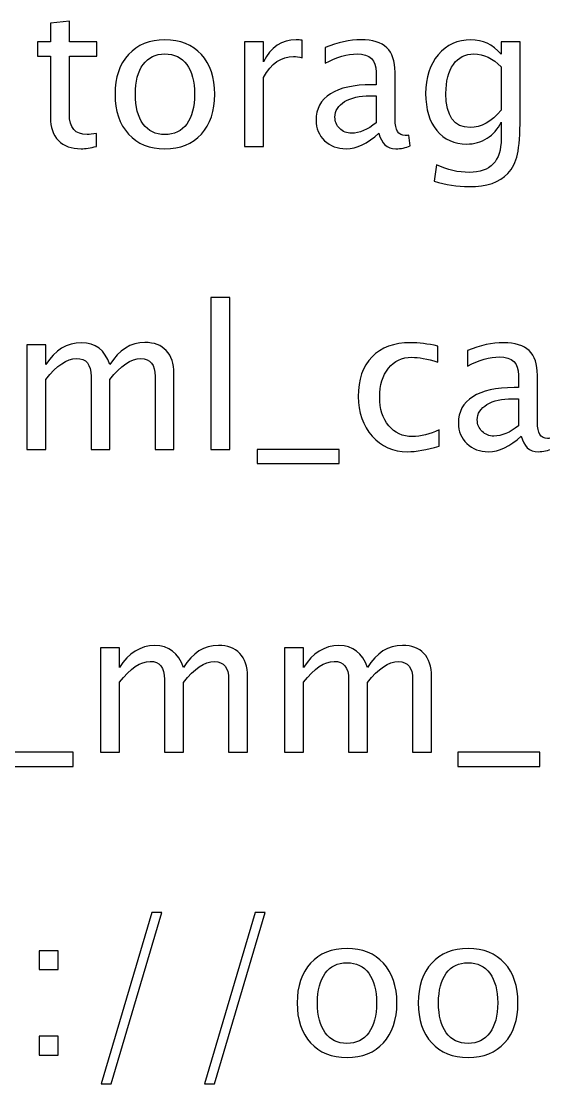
# Model space of a CAD drawing. Header units: centimetres. Extents: x -23.9 to 24.1, y -19.5 to 28.7.
# Drawn here: x -15.98 to -8.97, y 14.09 to 28.35 of the extents above; entities that cross this region are included whole.
import ezdxf

# ---------------------------------------------------------------- set-up
doc = ezdxf.new("R2010")
doc.units = ezdxf.units.CM
doc.header["$MEASUREMENT"] = 0
doc.layers.add('Layer 1', color=7, linetype='Continuous')

msp = doc.modelspace()

# ---------------------------------------------------------------- linework, layer by layer
at = {"layer": 'Layer 1'}
for points, knots in [([(-14.97447, 26.67088), (-15.05296, 26.64927), (-15.12131, 26.63869), (-15.17908, 26.63869), (-15.17908, 26.63869), (-15.30873, 26.63869), (-15.40971, 26.67573), (-15.48203, 26.74981), (-15.48203, 26.74981), (-15.55479, 26.8239), (-15.59095, 26.92664), (-15.59095, 27.0585), (-15.59095, 27.0585), (-15.59095, 27.0585), (-15.59095, 27.88223), (-15.59095, 27.88223), (-15.59095, 27.88223), (-15.59095, 27.88223), (-15.76645, 27.88223), (-15.76645, 27.88223), (-15.76645, 27.88223), (-15.76645, 27.88223), (-15.76645, 28.07273), (-15.76645, 28.07273), (-15.76645, 28.07273), (-15.76645, 28.07273), (-15.59095, 28.07273), (-15.59095, 28.07273), (-15.59095, 28.07273), (-15.59095, 28.07273), (-15.59095, 28.32629), (-15.59095, 28.32629), (-15.59095, 28.32629), (-15.59095, 28.32629), (-15.33695, 28.35054), (-15.33695, 28.35054), (-15.33695, 28.35054), (-15.33695, 28.35054), (-15.33695, 28.07273), (-15.33695, 28.07273), (-15.33695, 28.07273), (-15.33695, 28.07273), (-14.96918, 28.07273), (-14.96918, 28.07273), (-14.96918, 28.07273), (-14.96918, 28.07273), (-14.96918, 27.88223), (-14.96918, 27.88223), (-14.96918, 27.88223), (-14.96918, 27.88223), (-15.33695, 27.88223), (-15.33695, 27.88223), (-15.33695, 27.88223), (-15.33695, 27.88223), (-15.33695, 27.10436), (-15.33695, 27.10436), (-15.33695, 27.10436), (-15.33695, 26.92091), (-15.25713, 26.82919), (-15.09794, 26.82919), (-15.09794, 26.82919), (-15.06399, 26.82919), (-15.02298, 26.83492), (-14.97447, 26.84595), (-14.97447, 26.84595), (-14.97447, 26.84595), (-14.97447, 26.67088), (-14.97447, 26.67088)], [0, 0, 0, 0, 0.05555556, 0.05555556, 0.05555556, 0.05555556, 0.11111111, 0.11111111, 0.11111111, 0.11111111, 0.16666667, 0.16666667, 0.16666667, 0.16666667, 0.22222222, 0.22222222, 0.22222222, 0.22222222, 0.27777778, 0.27777778, 0.27777778, 0.27777778, 0.33333333, 0.33333333, 0.33333333, 0.33333333, 0.38888889, 0.38888889, 0.38888889, 0.38888889, 0.44444444, 0.44444444, 0.44444444, 0.44444444, 0.5, 0.5, 0.5, 0.5, 0.55555556, 0.55555556, 0.55555556, 0.55555556, 0.61111111, 0.61111111, 0.61111111, 0.61111111, 0.66666667, 0.66666667, 0.66666667, 0.66666667, 0.72222222, 0.72222222, 0.72222222, 0.72222222, 0.77777778, 0.77777778, 0.77777778, 0.77777778, 0.83333333, 0.83333333, 0.83333333, 0.83333333, 0.88888889, 0.88888889, 0.88888889, 0.88888889, 1, 1, 1, 1]), ([(-14.05372, 26.63869), (-14.25965, 26.63869), (-14.42281, 26.70439), (-14.54276, 26.8358), (-14.54276, 26.8358), (-14.66314, 26.96721), (-14.72312, 27.14581), (-14.72312, 27.37114), (-14.72312, 27.37114), (-14.72312, 27.59604), (-14.66314, 27.77419), (-14.54276, 27.90516), (-14.54276, 27.90516), (-14.42281, 28.03613), (-14.25965, 28.10183), (-14.05372, 28.10183), (-14.05372, 28.10183), (-13.84779, 28.10183), (-13.68463, 28.03613), (-13.56468, 27.90516), (-13.56468, 27.90516), (-13.4443, 27.77419), (-13.38433, 27.59604), (-13.38433, 27.37114), (-13.38433, 27.37114), (-13.38433, 27.14581), (-13.4443, 26.96721), (-13.56468, 26.8358), (-13.56468, 26.8358), (-13.68463, 26.70439), (-13.84779, 26.63869), (-14.05372, 26.63869)], [0, 0, 0, 0, 0.11111111, 0.11111111, 0.11111111, 0.11111111, 0.22222222, 0.22222222, 0.22222222, 0.22222222, 0.33333333, 0.33333333, 0.33333333, 0.33333333, 0.44444444, 0.44444444, 0.44444444, 0.44444444, 0.55555556, 0.55555556, 0.55555556, 0.55555556, 0.66666667, 0.66666667, 0.66666667, 0.66666667, 0.77777778, 0.77777778, 0.77777778, 0.77777778, 1, 1, 1, 1]), ([(-12.98657, 26.67044), (-12.98657, 26.67044), (-12.98657, 28.07273), (-12.98657, 28.07273), (-12.98657, 28.07273), (-12.98657, 28.07273), (-12.73257, 28.07273), (-12.73257, 28.07273), (-12.73257, 28.07273), (-12.73257, 28.07273), (-12.73257, 27.80771), (-12.73257, 27.80771), (-12.73257, 27.80771), (-12.63159, 28.00394), (-12.48519, 28.10183), (-12.29292, 28.10183), (-12.29292, 28.10183), (-12.2669, 28.10183), (-12.23956, 28.09963), (-12.21134, 28.09522), (-12.21134, 28.09522), (-12.21134, 28.09522), (-12.21134, 27.85754), (-12.21134, 27.85754), (-12.21134, 27.85754), (-12.25544, 27.87209), (-12.29424, 27.87958), (-12.32776, 27.87958), (-12.32776, 27.87958), (-12.48915, 27.87958), (-12.62409, 27.78433), (-12.73257, 27.59339), (-12.73257, 27.59339), (-12.73257, 27.59339), (-12.73257, 26.67044), (-12.73257, 26.67044), (-12.73257, 26.67044), (-12.73257, 26.67044), (-12.98657, 26.67044), (-12.98657, 26.67044)], [0, 0, 0, 0, 0.09090909, 0.09090909, 0.09090909, 0.09090909, 0.18181818, 0.18181818, 0.18181818, 0.18181818, 0.27272727, 0.27272727, 0.27272727, 0.27272727, 0.36363636, 0.36363636, 0.36363636, 0.36363636, 0.45454545, 0.45454545, 0.45454545, 0.45454545, 0.54545455, 0.54545455, 0.54545455, 0.54545455, 0.63636364, 0.63636364, 0.63636364, 0.63636364, 0.72727273, 0.72727273, 0.72727273, 0.72727273, 0.81818182, 0.81818182, 0.81818182, 0.81818182, 1, 1, 1, 1]), ([(-11.18123, 26.84903), (-11.3338, 26.7088), (-11.48065, 26.63869), (-11.62176, 26.63869), (-11.62176, 26.63869), (-11.73773, 26.63869), (-11.83431, 26.67485), (-11.91059, 26.74761), (-11.91059, 26.74761), (-11.98732, 26.82037), (-12.02569, 26.91209), (-12.02569, 27.02278), (-12.02569, 27.02278), (-12.02569, 27.17579), (-11.96131, 27.29353), (-11.83254, 27.37555), (-11.83254, 27.37555), (-11.70378, 27.45757), (-11.51901, 27.49858), (-11.27824, 27.49858), (-11.27824, 27.49858), (-11.27824, 27.49858), (-11.21871, 27.49858), (-11.21871, 27.49858), (-11.21871, 27.49858), (-11.21871, 27.49858), (-11.21871, 27.66748), (-11.21871, 27.66748), (-11.21871, 27.66748), (-11.21871, 27.8302), (-11.30338, 27.91133), (-11.47315, 27.91133), (-11.47315, 27.91133), (-11.60456, 27.91133), (-11.74832, 27.86988), (-11.90398, 27.78698), (-11.90398, 27.78698), (-11.90398, 27.78698), (-11.90398, 27.996), (-11.90398, 27.996), (-11.90398, 27.996), (-11.73288, 28.06656), (-11.57149, 28.10183), (-11.42023, 28.10183), (-11.42023, 28.10183), (-11.26457, 28.10183), (-11.14948, 28.06656), (-11.07584, 27.99556), (-11.07584, 27.99556), (-11.00175, 27.92456), (-10.96471, 27.8152), (-10.96471, 27.66748), (-10.96471, 27.66748), (-10.96471, 27.66748), (-10.96471, 27.0338), (-10.96471, 27.0338), (-10.96471, 27.0338), (-10.96471, 26.88872), (-10.92017, 26.81596), (-10.83066, 26.81596), (-10.83066, 26.81596), (-10.81963, 26.81596), (-10.80332, 26.81772), (-10.78171, 26.82125), (-10.78171, 26.82125), (-10.78171, 26.82125), (-10.76363, 26.68014), (-10.76363, 26.68014), (-10.76363, 26.68014), (-10.82139, 26.65236), (-10.88489, 26.63869), (-10.95457, 26.63869), (-10.95457, 26.63869), (-11.07319, 26.63869), (-11.1486, 26.7088), (-11.18123, 26.84903)], [0, 0, 0, 0, 0.05, 0.05, 0.05, 0.05, 0.1, 0.1, 0.1, 0.1, 0.15, 0.15, 0.15, 0.15, 0.2, 0.2, 0.2, 0.2, 0.25, 0.25, 0.25, 0.25, 0.3, 0.3, 0.3, 0.3, 0.35, 0.35, 0.35, 0.35, 0.4, 0.4, 0.4, 0.4, 0.45, 0.45, 0.45, 0.45, 0.5, 0.5, 0.5, 0.5, 0.55, 0.55, 0.55, 0.55, 0.6, 0.6, 0.6, 0.6, 0.65, 0.65, 0.65, 0.65, 0.7, 0.7, 0.7, 0.7, 0.75, 0.75, 0.75, 0.75, 0.8, 0.8, 0.8, 0.8, 0.85, 0.85, 0.85, 0.85, 0.9, 0.9, 0.9, 0.9, 1, 1, 1, 1]), ([(-10.43775, 26.20477), (-10.43775, 26.20477), (-10.40776, 26.42438), (-10.40776, 26.42438), (-10.40776, 26.42438), (-10.26048, 26.35559), (-10.11452, 26.32119), (-9.97032, 26.32119), (-9.97032, 26.32119), (-9.68413, 26.32119), (-9.54081, 26.47288), (-9.54081, 26.77583), (-9.54081, 26.77583), (-9.54081, 26.77583), (-9.54081, 26.99632), (-9.54081, 26.99632), (-9.54081, 26.99632), (-9.58491, 26.90327), (-9.64753, 26.83139), (-9.72911, 26.7798), (-9.72911, 26.7798), (-9.81069, 26.72821), (-9.90153, 26.70219), (-10.00163, 26.70219), (-10.00163, 26.70219), (-10.1714, 26.70219), (-10.3059, 26.76304), (-10.40512, 26.88475), (-10.40512, 26.88475), (-10.50434, 27.00646), (-10.55417, 27.17138), (-10.55417, 27.37952), (-10.55417, 27.37952), (-10.55417, 27.59251), (-10.49772, 27.76625), (-10.38483, 27.90075), (-10.38483, 27.90075), (-10.2715, 28.03481), (-10.12554, 28.10183), (-9.94607, 28.10183), (-9.94607, 28.10183), (-9.78908, 28.10183), (-9.6537, 28.03833), (-9.54081, 27.91089), (-9.54081, 27.91089), (-9.54081, 27.91089), (-9.54081, 28.07273), (-9.54081, 28.07273), (-9.54081, 28.07273), (-9.54081, 28.07273), (-9.28681, 28.07273), (-9.28681, 28.07273), (-9.28681, 28.07273), (-9.28681, 28.07273), (-9.28681, 27.0532), (-9.28681, 27.0532), (-9.28681, 27.0532), (-9.28681, 26.83404), (-9.29828, 26.67176), (-9.32121, 26.56637), (-9.32121, 26.56637), (-9.3437, 26.46098), (-9.38691, 26.37455), (-9.44953, 26.30752), (-9.44953, 26.30752), (-9.56066, 26.18978), (-9.7344, 26.13069), (-9.97032, 26.13069), (-9.97032, 26.13069), (-10.13216, 26.13069), (-10.28782, 26.15539), (-10.43775, 26.20477)], [0, 0, 0, 0, 0.05263158, 0.05263158, 0.05263158, 0.05263158, 0.10526316, 0.10526316, 0.10526316, 0.10526316, 0.15789474, 0.15789474, 0.15789474, 0.15789474, 0.21052632, 0.21052632, 0.21052632, 0.21052632, 0.26315789, 0.26315789, 0.26315789, 0.26315789, 0.31578947, 0.31578947, 0.31578947, 0.31578947, 0.36842105, 0.36842105, 0.36842105, 0.36842105, 0.42105263, 0.42105263, 0.42105263, 0.42105263, 0.47368421, 0.47368421, 0.47368421, 0.47368421, 0.52631579, 0.52631579, 0.52631579, 0.52631579, 0.57894737, 0.57894737, 0.57894737, 0.57894737, 0.63157895, 0.63157895, 0.63157895, 0.63157895, 0.68421053, 0.68421053, 0.68421053, 0.68421053, 0.73684211, 0.73684211, 0.73684211, 0.73684211, 0.78947368, 0.78947368, 0.78947368, 0.78947368, 0.84210526, 0.84210526, 0.84210526, 0.84210526, 0.89473684, 0.89473684, 0.89473684, 0.89473684, 1, 1, 1, 1]), ([(-14.05416, 26.82919), (-13.92848, 26.82919), (-13.83059, 26.87637), (-13.76092, 26.97118), (-13.76092, 26.97118), (-13.69168, 27.06555), (-13.65685, 27.19917), (-13.65685, 27.37114), (-13.65685, 27.37114), (-13.65685, 27.54268), (-13.69168, 27.67586), (-13.76092, 27.77022), (-13.76092, 27.77022), (-13.83059, 27.86415), (-13.92848, 27.91133), (-14.05416, 27.91133), (-14.05416, 27.91133), (-14.18028, 27.91133), (-14.27817, 27.86415), (-14.34697, 27.77022), (-14.34697, 27.77022), (-14.4162, 27.67586), (-14.45059, 27.54268), (-14.45059, 27.37114), (-14.45059, 27.37114), (-14.45059, 27.19917), (-14.4162, 27.06555), (-14.34697, 26.97118), (-14.34697, 26.97118), (-14.27817, 26.87637), (-14.18028, 26.82919), (-14.05416, 26.82919)], [0, 0, 0, 0, 0.11111111, 0.11111111, 0.11111111, 0.11111111, 0.22222222, 0.22222222, 0.22222222, 0.22222222, 0.33333333, 0.33333333, 0.33333333, 0.33333333, 0.44444444, 0.44444444, 0.44444444, 0.44444444, 0.55555556, 0.55555556, 0.55555556, 0.55555556, 0.66666667, 0.66666667, 0.66666667, 0.66666667, 0.77777778, 0.77777778, 0.77777778, 0.77777778, 1, 1, 1, 1]), ([(-9.54081, 27.15551), (-9.54081, 27.15551), (-9.54081, 27.73715), (-9.54081, 27.73715), (-9.54081, 27.73715), (-9.65282, 27.85313), (-9.77497, 27.91133), (-9.90682, 27.91133), (-9.90682, 27.91133), (-10.02412, 27.91133), (-10.11584, 27.86459), (-10.18199, 27.77066), (-10.18199, 27.77066), (-10.24857, 27.67718), (-10.28164, 27.54709), (-10.28164, 27.38129), (-10.28164, 27.38129), (-10.28164, 27.07657), (-10.17361, 26.92444), (-9.95709, 26.92444), (-9.95709, 26.92444), (-9.80981, 26.92444), (-9.6709, 27.00161), (-9.54081, 27.15551)], [0, 0, 0, 0, 0.14285714, 0.14285714, 0.14285714, 0.14285714, 0.28571429, 0.28571429, 0.28571429, 0.28571429, 0.42857143, 0.42857143, 0.42857143, 0.42857143, 0.57142857, 0.57142857, 0.57142857, 0.57142857, 0.71428571, 0.71428571, 0.71428571, 0.71428571, 1, 1, 1, 1]), ([(-11.21871, 26.9875), (-11.21871, 26.9875), (-11.21871, 27.34777), (-11.21871, 27.34777), (-11.21871, 27.34777), (-11.21871, 27.34777), (-11.30029, 27.35042), (-11.30029, 27.35042), (-11.30029, 27.35042), (-11.4414, 27.35042), (-11.55517, 27.3244), (-11.64204, 27.27237), (-11.64204, 27.27237), (-11.72847, 27.21989), (-11.77169, 27.15066), (-11.77169, 27.06423), (-11.77169, 27.06423), (-11.77169, 27.00381), (-11.75008, 26.95266), (-11.70731, 26.91077), (-11.70731, 26.91077), (-11.66409, 26.86888), (-11.61162, 26.84771), (-11.54944, 26.84771), (-11.54944, 26.84771), (-11.44361, 26.84771), (-11.33336, 26.89445), (-11.21871, 26.9875)], [0, 0, 0, 0, 0.125, 0.125, 0.125, 0.125, 0.25, 0.25, 0.25, 0.25, 0.375, 0.375, 0.375, 0.375, 0.5, 0.5, 0.5, 0.5, 0.625, 0.625, 0.625, 0.625, 0.75, 0.75, 0.75, 0.75, 1, 1, 1, 1]), ([(-13.4357, 22.60468), (-13.4357, 22.60468), (-13.4357, 24.64461), (-13.4357, 24.64461), (-13.4357, 24.64461), (-13.4357, 24.64461), (-13.1817, 24.64461), (-13.1817, 24.64461), (-13.1817, 24.64461), (-13.1817, 24.64461), (-13.1817, 22.60468), (-13.1817, 22.60468), (-13.1817, 22.60468), (-13.1817, 22.60468), (-13.4357, 22.60468), (-13.4357, 22.60468)], [0, 0, 0, 0, 0.2, 0.2, 0.2, 0.2, 0.4, 0.4, 0.4, 0.4, 0.6, 0.6, 0.6, 0.6, 1, 1, 1, 1]), ([(-15.90602, 22.60468), (-15.90602, 22.60468), (-15.90602, 24.00697), (-15.90602, 24.00697), (-15.90602, 24.00697), (-15.90602, 24.00697), (-15.65202, 24.00697), (-15.65202, 24.00697), (-15.65202, 24.00697), (-15.65202, 24.00697), (-15.65202, 23.74195), (-15.65202, 23.74195), (-15.65202, 23.74195), (-15.52811, 23.93818), (-15.36936, 24.03607), (-15.17489, 24.03607), (-15.17489, 24.03607), (-14.98748, 24.03607), (-14.86004, 23.93818), (-14.79213, 23.74195), (-14.79213, 23.74195), (-14.67174, 23.93994), (-14.51475, 24.03872), (-14.32205, 24.03872), (-14.32205, 24.03872), (-14.19902, 24.03872), (-14.10333, 24.00256), (-14.03498, 23.9298), (-14.03498, 23.9298), (-13.96663, 23.85704), (-13.93223, 23.75518), (-13.93223, 23.62421), (-13.93223, 23.62421), (-13.93223, 23.62421), (-13.93223, 22.60468), (-13.93223, 22.60468), (-13.93223, 22.60468), (-13.93223, 22.60468), (-14.18623, 22.60468), (-14.18623, 22.60468), (-14.18623, 22.60468), (-14.18623, 22.60468), (-14.18623, 23.58231), (-14.18623, 23.58231), (-14.18623, 23.58231), (-14.18623, 23.74195), (-14.24973, 23.82176), (-14.37673, 23.82176), (-14.37673, 23.82176), (-14.50858, 23.82176), (-14.64705, 23.72872), (-14.79213, 23.54219), (-14.79213, 23.54219), (-14.79213, 23.54219), (-14.79213, 22.60468), (-14.79213, 22.60468), (-14.79213, 22.60468), (-14.79213, 22.60468), (-15.04613, 22.60468), (-15.04613, 22.60468), (-15.04613, 22.60468), (-15.04613, 22.60468), (-15.04613, 23.5832), (-15.04613, 23.5832), (-15.04613, 23.5832), (-15.04613, 23.74415), (-15.11051, 23.82441), (-15.23971, 23.82441), (-15.23971, 23.82441), (-15.36803, 23.82441), (-15.50562, 23.73092), (-15.65202, 23.54351), (-15.65202, 23.54351), (-15.65202, 23.54351), (-15.65202, 22.60468), (-15.65202, 22.60468), (-15.65202, 22.60468), (-15.65202, 22.60468), (-15.90602, 22.60468), (-15.90602, 22.60468)], [0, 0, 0, 0, 0.04761905, 0.04761905, 0.04761905, 0.04761905, 0.0952381, 0.0952381, 0.0952381, 0.0952381, 0.14285714, 0.14285714, 0.14285714, 0.14285714, 0.19047619, 0.19047619, 0.19047619, 0.19047619, 0.23809524, 0.23809524, 0.23809524, 0.23809524, 0.28571429, 0.28571429, 0.28571429, 0.28571429, 0.33333333, 0.33333333, 0.33333333, 0.33333333, 0.38095238, 0.38095238, 0.38095238, 0.38095238, 0.42857143, 0.42857143, 0.42857143, 0.42857143, 0.47619048, 0.47619048, 0.47619048, 0.47619048, 0.52380952, 0.52380952, 0.52380952, 0.52380952, 0.57142857, 0.57142857, 0.57142857, 0.57142857, 0.61904762, 0.61904762, 0.61904762, 0.61904762, 0.66666667, 0.66666667, 0.66666667, 0.66666667, 0.71428571, 0.71428571, 0.71428571, 0.71428571, 0.76190476, 0.76190476, 0.76190476, 0.76190476, 0.80952381, 0.80952381, 0.80952381, 0.80952381, 0.85714286, 0.85714286, 0.85714286, 0.85714286, 0.9047619, 0.9047619, 0.9047619, 0.9047619, 1, 1, 1, 1]), ([(-10.37448, 22.64701), (-10.53897, 22.59762), (-10.68096, 22.57293), (-10.80046, 22.57293), (-10.80046, 22.57293), (-10.99008, 22.57293), (-11.14707, 22.64304), (-11.27186, 22.78283), (-11.27186, 22.78283), (-11.39666, 22.92306), (-11.45928, 23.09989), (-11.45928, 23.31288), (-11.45928, 23.31288), (-11.45928, 23.54042), (-11.39754, 23.71813), (-11.27407, 23.84513), (-11.27407, 23.84513), (-11.1506, 23.97257), (-10.97818, 24.03607), (-10.75681, 24.03607), (-10.75681, 24.03607), (-10.64789, 24.03607), (-10.5253, 24.02108), (-10.39036, 23.99109), (-10.39036, 23.99109), (-10.39036, 23.99109), (-10.39036, 23.77678), (-10.39036, 23.77678), (-10.39036, 23.77678), (-10.53368, 23.81912), (-10.65053, 23.84028), (-10.74049, 23.84028), (-10.74049, 23.84028), (-10.87102, 23.84028), (-10.97553, 23.79133), (-11.05358, 23.69388), (-11.05358, 23.69388), (-11.13163, 23.59643), (-11.17088, 23.46634), (-11.17088, 23.30406), (-11.17088, 23.30406), (-11.17088, 23.14663), (-11.13031, 23.01963), (-11.04961, 22.92218), (-11.04961, 22.92218), (-10.96891, 22.82517), (-10.86352, 22.77666), (-10.73255, 22.77666), (-10.73255, 22.77666), (-10.61658, 22.77666), (-10.49752, 22.80665), (-10.37448, 22.86662), (-10.37448, 22.86662), (-10.37448, 22.86662), (-10.37448, 22.64701), (-10.37448, 22.64701)], [0, 0, 0, 0, 0.06666667, 0.06666667, 0.06666667, 0.06666667, 0.13333333, 0.13333333, 0.13333333, 0.13333333, 0.2, 0.2, 0.2, 0.2, 0.26666667, 0.26666667, 0.26666667, 0.26666667, 0.33333333, 0.33333333, 0.33333333, 0.33333333, 0.4, 0.4, 0.4, 0.4, 0.46666667, 0.46666667, 0.46666667, 0.46666667, 0.53333333, 0.53333333, 0.53333333, 0.53333333, 0.6, 0.6, 0.6, 0.6, 0.66666667, 0.66666667, 0.66666667, 0.66666667, 0.73333333, 0.73333333, 0.73333333, 0.73333333, 0.8, 0.8, 0.8, 0.8, 0.86666667, 0.86666667, 0.86666667, 0.86666667, 1, 1, 1, 1]), ([(-9.27029, 22.78327), (-9.42286, 22.64304), (-9.56971, 22.57293), (-9.71082, 22.57293), (-9.71082, 22.57293), (-9.82679, 22.57293), (-9.92337, 22.60909), (-9.99965, 22.68185), (-9.99965, 22.68185), (-10.07638, 22.75461), (-10.11475, 22.84633), (-10.11475, 22.95702), (-10.11475, 22.95702), (-10.11475, 23.11003), (-10.05037, 23.22777), (-9.9216, 23.30979), (-9.9216, 23.30979), (-9.79284, 23.39181), (-9.60807, 23.43282), (-9.3673, 23.43282), (-9.3673, 23.43282), (-9.3673, 23.43282), (-9.30777, 23.43282), (-9.30777, 23.43282), (-9.30777, 23.43282), (-9.30777, 23.43282), (-9.30777, 23.60172), (-9.30777, 23.60172), (-9.30777, 23.60172), (-9.30777, 23.76444), (-9.39244, 23.84557), (-9.56221, 23.84557), (-9.56221, 23.84557), (-9.69362, 23.84557), (-9.83738, 23.80412), (-9.99304, 23.72122), (-9.99304, 23.72122), (-9.99304, 23.72122), (-9.99304, 23.93024), (-9.99304, 23.93024), (-9.99304, 23.93024), (-9.82194, 24.0008), (-9.66055, 24.03607), (-9.50929, 24.03607), (-9.50929, 24.03607), (-9.35363, 24.03607), (-9.23854, 24.0008), (-9.1649, 23.9298), (-9.1649, 23.9298), (-9.09081, 23.8588), (-9.05377, 23.74944), (-9.05377, 23.60172), (-9.05377, 23.60172), (-9.05377, 23.60172), (-9.05377, 22.96804), (-9.05377, 22.96804), (-9.05377, 22.96804), (-9.05377, 22.82296), (-9.00923, 22.7502), (-8.91972, 22.7502), (-8.91972, 22.7502), (-8.90869, 22.7502), (-8.89238, 22.75196), (-8.87077, 22.75549), (-8.87077, 22.75549), (-8.87077, 22.75549), (-8.85269, 22.61438), (-8.85269, 22.61438), (-8.85269, 22.61438), (-8.91045, 22.5866), (-8.97395, 22.57293), (-9.04363, 22.57293), (-9.04363, 22.57293), (-9.16225, 22.57293), (-9.23766, 22.64304), (-9.27029, 22.78327)], [0, 0, 0, 0, 0.05, 0.05, 0.05, 0.05, 0.1, 0.1, 0.1, 0.1, 0.15, 0.15, 0.15, 0.15, 0.2, 0.2, 0.2, 0.2, 0.25, 0.25, 0.25, 0.25, 0.3, 0.3, 0.3, 0.3, 0.35, 0.35, 0.35, 0.35, 0.4, 0.4, 0.4, 0.4, 0.45, 0.45, 0.45, 0.45, 0.5, 0.5, 0.5, 0.5, 0.55, 0.55, 0.55, 0.55, 0.6, 0.6, 0.6, 0.6, 0.65, 0.65, 0.65, 0.65, 0.7, 0.7, 0.7, 0.7, 0.75, 0.75, 0.75, 0.75, 0.8, 0.8, 0.8, 0.8, 0.85, 0.85, 0.85, 0.85, 0.9, 0.9, 0.9, 0.9, 1, 1, 1, 1]), ([(-9.30777, 22.92174), (-9.30777, 22.92174), (-9.30777, 23.28201), (-9.30777, 23.28201), (-9.30777, 23.28201), (-9.30777, 23.28201), (-9.38935, 23.28466), (-9.38935, 23.28466), (-9.38935, 23.28466), (-9.53046, 23.28466), (-9.64423, 23.25864), (-9.7311, 23.20661), (-9.7311, 23.20661), (-9.81753, 23.15413), (-9.86075, 23.0849), (-9.86075, 22.99847), (-9.86075, 22.99847), (-9.86075, 22.93805), (-9.83914, 22.8869), (-9.79637, 22.84501), (-9.79637, 22.84501), (-9.75315, 22.80312), (-9.70068, 22.78195), (-9.6385, 22.78195), (-9.6385, 22.78195), (-9.53267, 22.78195), (-9.42242, 22.82869), (-9.30777, 22.92174)], [0, 0, 0, 0, 0.125, 0.125, 0.125, 0.125, 0.25, 0.25, 0.25, 0.25, 0.375, 0.375, 0.375, 0.375, 0.5, 0.5, 0.5, 0.5, 0.625, 0.625, 0.625, 0.625, 0.75, 0.75, 0.75, 0.75, 1, 1, 1, 1]), ([(-12.81394, 22.41418), (-12.81394, 22.41418), (-12.81394, 22.60468), (-12.81394, 22.60468), (-12.81394, 22.60468), (-12.81394, 22.60468), (-11.71327, 22.60468), (-11.71327, 22.60468), (-11.71327, 22.60468), (-11.71327, 22.60468), (-11.71327, 22.41418), (-11.71327, 22.41418), (-11.71327, 22.41418), (-11.71327, 22.41418), (-12.81394, 22.41418), (-12.81394, 22.41418)], [0, 0, 0, 0, 0.2, 0.2, 0.2, 0.2, 0.4, 0.4, 0.4, 0.4, 0.6, 0.6, 0.6, 0.6, 1, 1, 1, 1]), ([(-14.91892, 18.53892), (-14.91892, 18.53892), (-14.91892, 19.94121), (-14.91892, 19.94121), (-14.91892, 19.94121), (-14.91892, 19.94121), (-14.66492, 19.94121), (-14.66492, 19.94121), (-14.66492, 19.94121), (-14.66492, 19.94121), (-14.66492, 19.67619), (-14.66492, 19.67619), (-14.66492, 19.67619), (-14.54101, 19.87242), (-14.38226, 19.97031), (-14.18779, 19.97031), (-14.18779, 19.97031), (-14.00038, 19.97031), (-13.87294, 19.87242), (-13.80503, 19.67619), (-13.80503, 19.67619), (-13.68464, 19.87418), (-13.52765, 19.97296), (-13.33495, 19.97296), (-13.33495, 19.97296), (-13.21192, 19.97296), (-13.11623, 19.9368), (-13.04788, 19.86404), (-13.04788, 19.86404), (-12.97953, 19.79128), (-12.94513, 19.68942), (-12.94513, 19.55845), (-12.94513, 19.55845), (-12.94513, 19.55845), (-12.94513, 18.53892), (-12.94513, 18.53892), (-12.94513, 18.53892), (-12.94513, 18.53892), (-13.19913, 18.53892), (-13.19913, 18.53892), (-13.19913, 18.53892), (-13.19913, 18.53892), (-13.19913, 19.51655), (-13.19913, 19.51655), (-13.19913, 19.51655), (-13.19913, 19.67619), (-13.26263, 19.756), (-13.38963, 19.756), (-13.38963, 19.756), (-13.52148, 19.756), (-13.65995, 19.66296), (-13.80503, 19.47643), (-13.80503, 19.47643), (-13.80503, 19.47643), (-13.80503, 18.53892), (-13.80503, 18.53892), (-13.80503, 18.53892), (-13.80503, 18.53892), (-14.05903, 18.53892), (-14.05903, 18.53892), (-14.05903, 18.53892), (-14.05903, 18.53892), (-14.05903, 19.51744), (-14.05903, 19.51744), (-14.05903, 19.51744), (-14.05903, 19.67839), (-14.12341, 19.75865), (-14.25261, 19.75865), (-14.25261, 19.75865), (-14.38093, 19.75865), (-14.51852, 19.66516), (-14.66492, 19.47775), (-14.66492, 19.47775), (-14.66492, 19.47775), (-14.66492, 18.53892), (-14.66492, 18.53892), (-14.66492, 18.53892), (-14.66492, 18.53892), (-14.91892, 18.53892), (-14.91892, 18.53892)], [0, 0, 0, 0, 0.04761905, 0.04761905, 0.04761905, 0.04761905, 0.0952381, 0.0952381, 0.0952381, 0.0952381, 0.14285714, 0.14285714, 0.14285714, 0.14285714, 0.19047619, 0.19047619, 0.19047619, 0.19047619, 0.23809524, 0.23809524, 0.23809524, 0.23809524, 0.28571429, 0.28571429, 0.28571429, 0.28571429, 0.33333333, 0.33333333, 0.33333333, 0.33333333, 0.38095238, 0.38095238, 0.38095238, 0.38095238, 0.42857143, 0.42857143, 0.42857143, 0.42857143, 0.47619048, 0.47619048, 0.47619048, 0.47619048, 0.52380952, 0.52380952, 0.52380952, 0.52380952, 0.57142857, 0.57142857, 0.57142857, 0.57142857, 0.61904762, 0.61904762, 0.61904762, 0.61904762, 0.66666667, 0.66666667, 0.66666667, 0.66666667, 0.71428571, 0.71428571, 0.71428571, 0.71428571, 0.76190476, 0.76190476, 0.76190476, 0.76190476, 0.80952381, 0.80952381, 0.80952381, 0.80952381, 0.85714286, 0.85714286, 0.85714286, 0.85714286, 0.9047619, 0.9047619, 0.9047619, 0.9047619, 1, 1, 1, 1]), ([(-12.4486, 18.53892), (-12.4486, 18.53892), (-12.4486, 19.94121), (-12.4486, 19.94121), (-12.4486, 19.94121), (-12.4486, 19.94121), (-12.1946, 19.94121), (-12.1946, 19.94121), (-12.1946, 19.94121), (-12.1946, 19.94121), (-12.1946, 19.67619), (-12.1946, 19.67619), (-12.1946, 19.67619), (-12.07069, 19.87242), (-11.91194, 19.97031), (-11.71747, 19.97031), (-11.71747, 19.97031), (-11.53006, 19.97031), (-11.40262, 19.87242), (-11.33471, 19.67619), (-11.33471, 19.67619), (-11.21432, 19.87418), (-11.05733, 19.97296), (-10.86463, 19.97296), (-10.86463, 19.97296), (-10.7416, 19.97296), (-10.64591, 19.9368), (-10.57756, 19.86404), (-10.57756, 19.86404), (-10.50921, 19.79128), (-10.47481, 19.68942), (-10.47481, 19.55845), (-10.47481, 19.55845), (-10.47481, 19.55845), (-10.47481, 18.53892), (-10.47481, 18.53892), (-10.47481, 18.53892), (-10.47481, 18.53892), (-10.72881, 18.53892), (-10.72881, 18.53892), (-10.72881, 18.53892), (-10.72881, 18.53892), (-10.72881, 19.51655), (-10.72881, 19.51655), (-10.72881, 19.51655), (-10.72881, 19.67619), (-10.79231, 19.756), (-10.91931, 19.756), (-10.91931, 19.756), (-11.05116, 19.756), (-11.18963, 19.66296), (-11.33471, 19.47643), (-11.33471, 19.47643), (-11.33471, 19.47643), (-11.33471, 18.53892), (-11.33471, 18.53892), (-11.33471, 18.53892), (-11.33471, 18.53892), (-11.58871, 18.53892), (-11.58871, 18.53892), (-11.58871, 18.53892), (-11.58871, 18.53892), (-11.58871, 19.51744), (-11.58871, 19.51744), (-11.58871, 19.51744), (-11.58871, 19.67839), (-11.65309, 19.75865), (-11.78229, 19.75865), (-11.78229, 19.75865), (-11.91061, 19.75865), (-12.0482, 19.66516), (-12.1946, 19.47775), (-12.1946, 19.47775), (-12.1946, 19.47775), (-12.1946, 18.53892), (-12.1946, 18.53892), (-12.1946, 18.53892), (-12.1946, 18.53892), (-12.4486, 18.53892), (-12.4486, 18.53892)], [0, 0, 0, 0, 0.04761905, 0.04761905, 0.04761905, 0.04761905, 0.0952381, 0.0952381, 0.0952381, 0.0952381, 0.14285714, 0.14285714, 0.14285714, 0.14285714, 0.19047619, 0.19047619, 0.19047619, 0.19047619, 0.23809524, 0.23809524, 0.23809524, 0.23809524, 0.28571429, 0.28571429, 0.28571429, 0.28571429, 0.33333333, 0.33333333, 0.33333333, 0.33333333, 0.38095238, 0.38095238, 0.38095238, 0.38095238, 0.42857143, 0.42857143, 0.42857143, 0.42857143, 0.47619048, 0.47619048, 0.47619048, 0.47619048, 0.52380952, 0.52380952, 0.52380952, 0.52380952, 0.57142857, 0.57142857, 0.57142857, 0.57142857, 0.61904762, 0.61904762, 0.61904762, 0.61904762, 0.66666667, 0.66666667, 0.66666667, 0.66666667, 0.71428571, 0.71428571, 0.71428571, 0.71428571, 0.76190476, 0.76190476, 0.76190476, 0.76190476, 0.80952381, 0.80952381, 0.80952381, 0.80952381, 0.85714286, 0.85714286, 0.85714286, 0.85714286, 0.9047619, 0.9047619, 0.9047619, 0.9047619, 1, 1, 1, 1]), ([(-16.38471, 18.34842), (-16.38471, 18.34842), (-16.38471, 18.53892), (-16.38471, 18.53892), (-16.38471, 18.53892), (-16.38471, 18.53892), (-15.28404, 18.53892), (-15.28404, 18.53892), (-15.28404, 18.53892), (-15.28404, 18.53892), (-15.28404, 18.34842), (-15.28404, 18.34842), (-15.28404, 18.34842), (-15.28404, 18.34842), (-16.38471, 18.34842), (-16.38471, 18.34842)], [0, 0, 0, 0, 0.2, 0.2, 0.2, 0.2, 0.4, 0.4, 0.4, 0.4, 0.6, 0.6, 0.6, 0.6, 1, 1, 1, 1]), ([(-10.12116, 18.34842), (-10.12116, 18.34842), (-10.12116, 18.53892), (-10.12116, 18.53892), (-10.12116, 18.53892), (-10.12116, 18.53892), (-9.02049, 18.53892), (-9.02049, 18.53892), (-9.02049, 18.53892), (-9.02049, 18.53892), (-9.02049, 18.34842), (-9.02049, 18.34842), (-9.02049, 18.34842), (-9.02049, 18.34842), (-10.12116, 18.34842), (-10.12116, 18.34842)], [0, 0, 0, 0, 0.2, 0.2, 0.2, 0.2, 0.4, 0.4, 0.4, 0.4, 0.6, 0.6, 0.6, 0.6, 1, 1, 1, 1]), ([(-14.91075, 14.08951), (-14.91075, 14.08951), (-14.23033, 16.3861), (-14.23033, 16.3861), (-14.23033, 16.3861), (-14.23033, 16.3861), (-14.09583, 16.3861), (-14.09583, 16.3861), (-14.09583, 16.3861), (-14.09583, 16.3861), (-14.77625, 14.08951), (-14.77625, 14.08951), (-14.77625, 14.08951), (-14.77625, 14.08951), (-14.91075, 14.08951), (-14.91075, 14.08951)], [0, 0, 0, 0, 0.2, 0.2, 0.2, 0.2, 0.4, 0.4, 0.4, 0.4, 0.6, 0.6, 0.6, 0.6, 1, 1, 1, 1]), ([(-13.52345, 14.08951), (-13.52345, 14.08951), (-12.84303, 16.3861), (-12.84303, 16.3861), (-12.84303, 16.3861), (-12.84303, 16.3861), (-12.70853, 16.3861), (-12.70853, 16.3861), (-12.70853, 16.3861), (-12.70853, 16.3861), (-13.38895, 14.08951), (-13.38895, 14.08951), (-13.38895, 14.08951), (-13.38895, 14.08951), (-13.52345, 14.08951), (-13.52345, 14.08951)], [0, 0, 0, 0, 0.2, 0.2, 0.2, 0.2, 0.4, 0.4, 0.4, 0.4, 0.6, 0.6, 0.6, 0.6, 1, 1, 1, 1]), ([(-15.74242, 15.62145), (-15.74242, 15.62145), (-15.74242, 15.87545), (-15.74242, 15.87545), (-15.74242, 15.87545), (-15.74242, 15.87545), (-15.48842, 15.87545), (-15.48842, 15.87545), (-15.48842, 15.87545), (-15.48842, 15.87545), (-15.48842, 15.62145), (-15.48842, 15.62145), (-15.48842, 15.62145), (-15.48842, 15.62145), (-15.74242, 15.62145), (-15.74242, 15.62145)], [0, 0, 0, 0, 0.2, 0.2, 0.2, 0.2, 0.4, 0.4, 0.4, 0.4, 0.6, 0.6, 0.6, 0.6, 1, 1, 1, 1]), ([(-11.60963, 14.44141), (-11.81556, 14.44141), (-11.97872, 14.50711), (-12.09867, 14.63852), (-12.09867, 14.63852), (-12.21905, 14.76993), (-12.27903, 14.94853), (-12.27903, 15.17386), (-12.27903, 15.17386), (-12.27903, 15.39876), (-12.21905, 15.57691), (-12.09867, 15.70788), (-12.09867, 15.70788), (-11.97872, 15.83885), (-11.81556, 15.90455), (-11.60963, 15.90455), (-11.60963, 15.90455), (-11.4037, 15.90455), (-11.24054, 15.83885), (-11.12059, 15.70788), (-11.12059, 15.70788), (-11.00021, 15.57691), (-10.94024, 15.39876), (-10.94024, 15.17386), (-10.94024, 15.17386), (-10.94024, 14.94853), (-11.00021, 14.76993), (-11.12059, 14.63852), (-11.12059, 14.63852), (-11.24054, 14.50711), (-11.4037, 14.44141), (-11.60963, 14.44141)], [0, 0, 0, 0, 0.11111111, 0.11111111, 0.11111111, 0.11111111, 0.22222222, 0.22222222, 0.22222222, 0.22222222, 0.33333333, 0.33333333, 0.33333333, 0.33333333, 0.44444444, 0.44444444, 0.44444444, 0.44444444, 0.55555556, 0.55555556, 0.55555556, 0.55555556, 0.66666667, 0.66666667, 0.66666667, 0.66666667, 0.77777778, 0.77777778, 0.77777778, 0.77777778, 1, 1, 1, 1]), ([(-9.98421, 14.44141), (-10.19014, 14.44141), (-10.3533, 14.50711), (-10.47325, 14.63852), (-10.47325, 14.63852), (-10.59363, 14.76993), (-10.65361, 14.94853), (-10.65361, 15.17386), (-10.65361, 15.17386), (-10.65361, 15.39876), (-10.59363, 15.57691), (-10.47325, 15.70788), (-10.47325, 15.70788), (-10.3533, 15.83885), (-10.19014, 15.90455), (-9.98421, 15.90455), (-9.98421, 15.90455), (-9.77828, 15.90455), (-9.61512, 15.83885), (-9.49517, 15.70788), (-9.49517, 15.70788), (-9.37479, 15.57691), (-9.31482, 15.39876), (-9.31482, 15.17386), (-9.31482, 15.17386), (-9.31482, 14.94853), (-9.37479, 14.76993), (-9.49517, 14.63852), (-9.49517, 14.63852), (-9.61512, 14.50711), (-9.77828, 14.44141), (-9.98421, 14.44141)], [0, 0, 0, 0, 0.11111111, 0.11111111, 0.11111111, 0.11111111, 0.22222222, 0.22222222, 0.22222222, 0.22222222, 0.33333333, 0.33333333, 0.33333333, 0.33333333, 0.44444444, 0.44444444, 0.44444444, 0.44444444, 0.55555556, 0.55555556, 0.55555556, 0.55555556, 0.66666667, 0.66666667, 0.66666667, 0.66666667, 0.77777778, 0.77777778, 0.77777778, 0.77777778, 1, 1, 1, 1]), ([(-11.61007, 14.63191), (-11.48439, 14.63191), (-11.3865, 14.67909), (-11.31683, 14.7739), (-11.31683, 14.7739), (-11.24759, 14.86827), (-11.21276, 15.00189), (-11.21276, 15.17386), (-11.21276, 15.17386), (-11.21276, 15.3454), (-11.24759, 15.47858), (-11.31683, 15.57294), (-11.31683, 15.57294), (-11.3865, 15.66687), (-11.48439, 15.71405), (-11.61007, 15.71405), (-11.61007, 15.71405), (-11.73619, 15.71405), (-11.83408, 15.66687), (-11.90288, 15.57294), (-11.90288, 15.57294), (-11.97211, 15.47858), (-12.0065, 15.3454), (-12.0065, 15.17386), (-12.0065, 15.17386), (-12.0065, 15.00189), (-11.97211, 14.86827), (-11.90288, 14.7739), (-11.90288, 14.7739), (-11.83408, 14.67909), (-11.73619, 14.63191), (-11.61007, 14.63191)], [0, 0, 0, 0, 0.11111111, 0.11111111, 0.11111111, 0.11111111, 0.22222222, 0.22222222, 0.22222222, 0.22222222, 0.33333333, 0.33333333, 0.33333333, 0.33333333, 0.44444444, 0.44444444, 0.44444444, 0.44444444, 0.55555556, 0.55555556, 0.55555556, 0.55555556, 0.66666667, 0.66666667, 0.66666667, 0.66666667, 0.77777778, 0.77777778, 0.77777778, 0.77777778, 1, 1, 1, 1]), ([(-9.98465, 14.63191), (-9.85897, 14.63191), (-9.76108, 14.67909), (-9.69141, 14.7739), (-9.69141, 14.7739), (-9.62217, 14.86827), (-9.58734, 15.00189), (-9.58734, 15.17386), (-9.58734, 15.17386), (-9.58734, 15.3454), (-9.62217, 15.47858), (-9.69141, 15.57294), (-9.69141, 15.57294), (-9.76108, 15.66687), (-9.85897, 15.71405), (-9.98465, 15.71405), (-9.98465, 15.71405), (-10.11077, 15.71405), (-10.20866, 15.66687), (-10.27746, 15.57294), (-10.27746, 15.57294), (-10.34669, 15.47858), (-10.38108, 15.3454), (-10.38108, 15.17386), (-10.38108, 15.17386), (-10.38108, 15.00189), (-10.34669, 14.86827), (-10.27746, 14.7739), (-10.27746, 14.7739), (-10.20866, 14.67909), (-10.11077, 14.63191), (-9.98465, 14.63191)], [0, 0, 0, 0, 0.11111111, 0.11111111, 0.11111111, 0.11111111, 0.22222222, 0.22222222, 0.22222222, 0.22222222, 0.33333333, 0.33333333, 0.33333333, 0.33333333, 0.44444444, 0.44444444, 0.44444444, 0.44444444, 0.55555556, 0.55555556, 0.55555556, 0.55555556, 0.66666667, 0.66666667, 0.66666667, 0.66666667, 0.77777778, 0.77777778, 0.77777778, 0.77777778, 1, 1, 1, 1]), ([(-15.74242, 14.47316), (-15.74242, 14.47316), (-15.74242, 14.72716), (-15.74242, 14.72716), (-15.74242, 14.72716), (-15.74242, 14.72716), (-15.48842, 14.72716), (-15.48842, 14.72716), (-15.48842, 14.72716), (-15.48842, 14.72716), (-15.48842, 14.47316), (-15.48842, 14.47316), (-15.48842, 14.47316), (-15.48842, 14.47316), (-15.74242, 14.47316), (-15.74242, 14.47316)], [0, 0, 0, 0, 0.2, 0.2, 0.2, 0.2, 0.4, 0.4, 0.4, 0.4, 0.6, 0.6, 0.6, 0.6, 1, 1, 1, 1])]:
    msp.add_open_spline(points, degree=3, knots=knots, dxfattribs=at)

doc.saveas('drawing.dxf')
